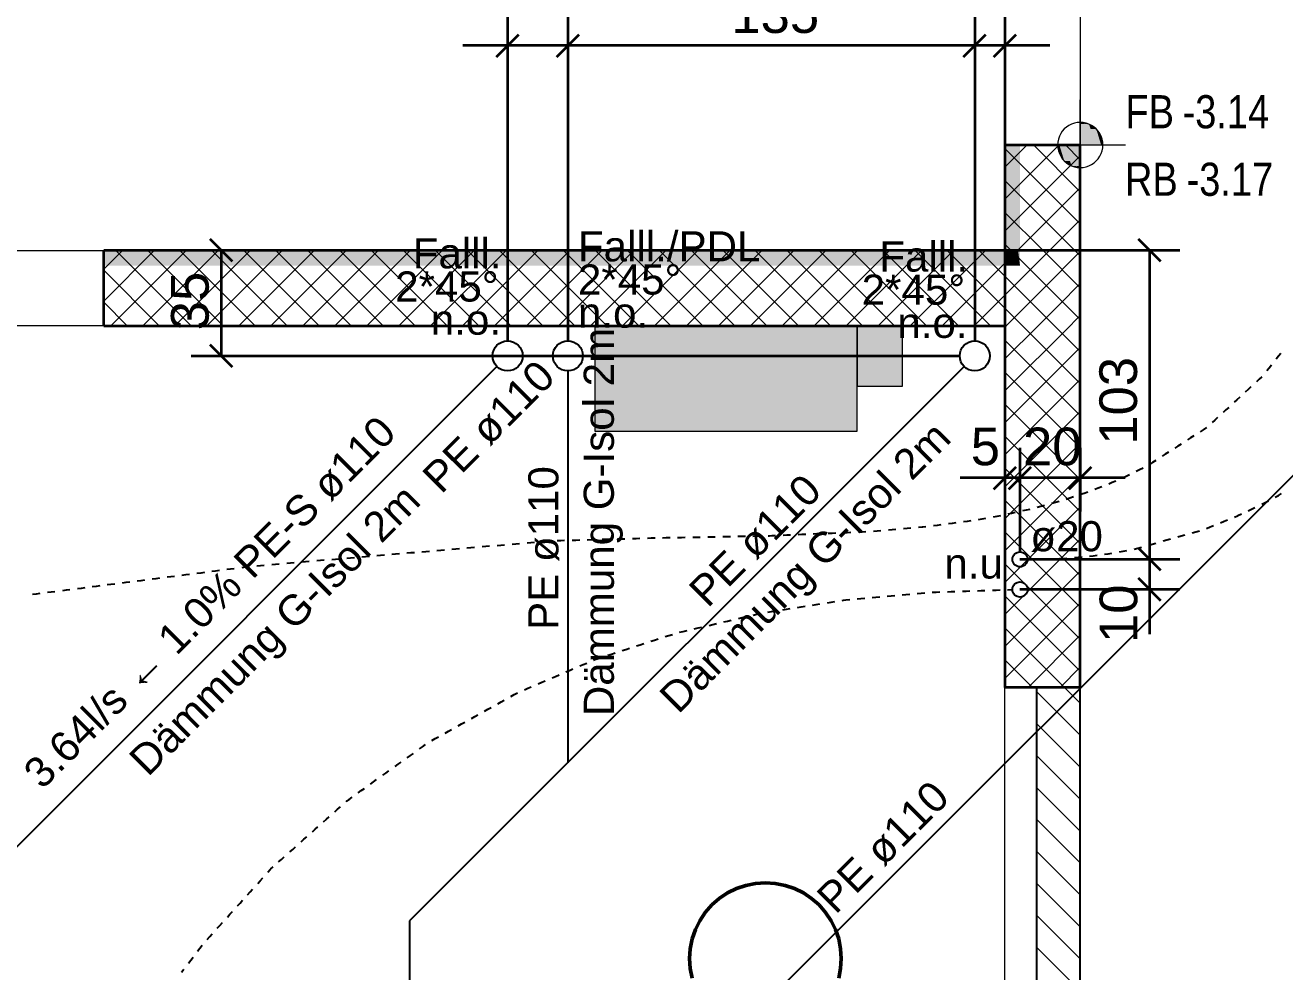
# Model space of a CAD drawing. Extents: x 885 to 2021, y 330 to 1122.
# Drawn here: x 1317.4 to 1401, y 585.7 to 648.6 of the extents above; entities that cross this region are included whole.
import ezdxf
from ezdxf.lldxf.tags import DXFTag

# ---------------------------------------------------------------- set-up
doc = ezdxf.new("R2010")
doc.units = 0
doc.layers.get('0').update_dxf_attribs({"lineweight": 25})
for name, color, linetype, lineweight in [('- Revision Neu', 7, 'Continuous', 25), ('015 Innenwände Bauteilschraffuren Neu', 7, 'Continuous', 25), ('015 Innenwände Neu', 7, 'Continuous', 25), ('080 Raum Innen Kontur Neu', 7, 'Continuous', 25), ('111 Bemassung Ausführung Koten Neu', 7, 'Continuous', 25), ('260 Kennzeichnung Sichtbeton Neu', 7, 'Continuous', 25)]:
    doc.layers.add(name, color=color, linetype=linetype, lineweight=lineweight)
for name, color, linetype, lineweight, true_color in [('A_Deckendurchbruch', 1, 'Continuous', 18, 0xff0000), ('S_Kaltwasser_Einlage', 3, 'fein_strichliert', 25, 0x00ff00), ('S_Regenwasser_Einlage', 7, 'fein_strichliert', 25, 0x0066cc), ('S_Schmutzwasser_Einlage', 7, 'fein_strichliert', 25, 0xcc6600), ('S_T_Mass_Einlage', 7, 'Continuous', 35, 0x0080ff), ('S_Text_Einlage', 7, 'Continuous', 25, 0x99ff99)]:
    doc.layers.add(name, color=color, linetype=linetype, lineweight=lineweight, true_color=true_color)
doc.styles.get("Standard").update_dxf_attribs({"font": 'arial.ttf'})
tags = doc.linetypes.add('Blase - eng', pattern='A,0,[2,5773_032 -1.UG1.shx,S=0.003987,R=0,X=-6.43284e-05,Y=0.012246],-0.5,0', length=0.5).pattern_tags.tags
tags[14:15] = [DXFTag(74, 4), DXFTag(75, 0), DXFTag(340, '0'), DXFTag(46, 1.0), DXFTag(50, 0.0), DXFTag(44, 0.0), DXFTag(45, 0.0)]
tags[12:13] = [DXFTag(74, 4), DXFTag(75, 0), DXFTag(340, '0'), DXFTag(46, 1.0), DXFTag(50, 0.0), DXFTag(44, 0.0), DXFTag(45, 0.0)]
tags = doc.linetypes.add('fein_strichliert', pattern=[4, 1, -2, 1]).pattern_tags.tags
tags[8:9] = [DXFTag(74, 4), DXFTag(75, 0), DXFTag(340, '0'), DXFTag(46, 0.0), DXFTag(50, 0.0), DXFTag(44, 0.0), DXFTag(45, 0.0)]
tags[6:7] = [DXFTag(74, 4), DXFTag(75, 0), DXFTag(340, '0'), DXFTag(46, 0.0), DXFTag(50, 0.0), DXFTag(44, 0.0), DXFTag(45, 0.0)]
tags[4:5] = [DXFTag(74, 4), DXFTag(75, 0), DXFTag(340, '0'), DXFTag(46, 0.0), DXFTag(50, 0.0), DXFTag(44, 0.0), DXFTag(45, 0.0)]

# ---------------------------------------------------------------- blocks, each defined once
blk = doc.blocks.new('Referenz-A0T8DINCAL', base_point=(959.018, 414.916))
at = {"layer": 'A_Deckendurchbruch', "color": 0, "linetype": 'Continuous', "ltscale": 0.18}
for p, q in [((1372.578, 628.603), (1355.178, 628.603)), ((1355.178, 628.603), (1355.178, 621.603)), ((1372.578, 621.603), (1372.578, 628.603)), ((1375.578, 628.603), (1372.578, 628.603)), ((1372.578, 628.603), (1372.578, 624.603)), ((1375.578, 624.603), (1375.578, 628.603)), ((1372.578, 624.603), (1375.578, 624.603)), ((1355.178, 621.603), (1372.578, 621.603))]:
    blk.add_line(p, q, dxfattribs=at)
for points in [[(1372.578, 621.603), (1372.578, 628.603), (1355.178, 621.603), (1355.178, 628.603)], [(1375.578, 624.603), (1375.578, 628.603), (1372.578, 624.603), (1372.578, 628.603)]]:
    blk.add_solid(points, dxfattribs=at)
blk = doc.blocks.new('Referenz-A0T8DINEAL', base_point=(896.585, 372.187))
at = {"layer": '- Revision Neu', "color": 0, "linetype": 'Blase - eng', "lineweight": 50, "ltscale": 0.125}
for p, q in [((1363.971, 590.961), (1363.424, 590.595)), ((1364.561, 591.252), (1363.971, 590.961)), ((1365.185, 591.463), (1364.561, 591.252)), ((1365.83, 591.592), (1365.185, 591.463)), ((1366.487, 591.635), (1365.83, 591.592)), ((1367.144, 591.592), (1366.487, 591.635)), ((1367.789, 591.463), (1367.144, 591.592)), ((1368.413, 591.252), (1367.789, 591.463)), ((1369.003, 590.961), (1368.413, 591.252)), ((1369.55, 590.595), (1369.003, 590.961)), ((1362.929, 590.161), (1362.495, 589.666)), ((1363.424, 590.595), (1362.929, 590.161)), ((1370.045, 590.161), (1369.55, 590.595)), ((1370.479, 589.666), (1370.045, 590.161)), ((1362.495, 589.666), (1362.129, 589.119)), ((1370.845, 589.119), (1370.479, 589.666)), ((1361.838, 588.528), (1361.626, 587.905)), ((1362.129, 589.119), (1361.838, 588.528)), ((1371.136, 588.528), (1370.845, 589.119)), ((1371.348, 587.905), (1371.136, 588.528)), ((1361.626, 587.905), (1361.498, 587.26)), ((1371.476, 587.26), (1371.348, 587.905)), ((1361.498, 587.26), (1361.455, 586.603)), ((1371.519, 586.603), (1371.476, 587.26)), ((1361.455, 586.603), (1361.498, 585.946)), ((1361.498, 585.946), (1361.626, 585.3)), ((1371.348, 585.3), (1371.476, 585.946)), ((1371.476, 585.946), (1371.519, 586.603))]:
    blk.add_line(p, q, dxfattribs=at)
at = {"layer": '015 Innenwände Bauteilschraffuren Neu', "color": 0, "linetype": 'Continuous', "lineweight": 0, "ltscale": 0.0169}
for p, q in [((1382.378, 639.13), (1383.851, 640.603)), ((1382.378, 637.009), (1385.972, 640.603)), ((1387.378, 635.373), (1382.378, 640.373)), ((1387.378, 637.495), (1384.27, 640.603)), ((1387.378, 639.616), (1386.392, 640.603)), ((1382.378, 634.888), (1387.378, 639.888)), ((1387.028, 633.603), (1382.378, 638.252)), ((1383.215, 633.603), (1387.378, 637.766)), ((1384.906, 633.603), (1382.378, 636.131)), ((1385.336, 633.603), (1387.378, 635.645)), ((1322.578, 632.363), (1323.818, 633.603)), ((1322.578, 630.242), (1325.939, 633.603)), ((1323.061, 628.603), (1328.061, 633.603)), ((1328.388, 628.603), (1323.388, 633.603)), ((1325.182, 628.603), (1330.182, 633.603)), ((1330.509, 628.603), (1325.509, 633.603)), ((1327.303, 628.603), (1332.303, 633.603)), ((1332.631, 628.603), (1327.631, 633.603)), ((1329.425, 628.603), (1334.425, 633.603)), ((1334.752, 628.603), (1329.752, 633.603)), ((1331.546, 628.603), (1336.546, 633.603)), ((1336.873, 628.603), (1331.873, 633.603)), ((1333.667, 628.603), (1338.667, 633.603)), ((1338.995, 628.603), (1333.995, 633.603)), ((1335.789, 628.603), (1340.789, 633.603)), ((1341.116, 628.603), (1336.116, 633.603)), ((1337.91, 628.603), (1342.91, 633.603)), ((1343.237, 628.603), (1338.237, 633.603)), ((1340.031, 628.603), (1345.031, 633.603)), ((1345.359, 628.603), (1340.359, 633.603)), ((1342.153, 628.603), (1347.153, 633.603)), ((1347.48, 628.603), (1342.48, 633.603)), ((1344.274, 628.603), (1349.274, 633.603)), ((1349.601, 628.603), (1344.601, 633.603)), ((1346.395, 628.603), (1351.395, 633.603)), ((1351.723, 628.603), (1346.723, 633.603)), ((1348.516, 628.603), (1353.516, 633.603)), ((1353.844, 628.603), (1348.844, 633.603)), ((1350.638, 628.603), (1355.638, 633.603)), ((1355.965, 628.603), (1350.965, 633.603)), ((1352.759, 628.603), (1357.759, 633.603)), ((1358.087, 628.603), (1353.087, 633.603)), ((1354.88, 628.603), (1359.88, 633.603)), ((1360.208, 628.603), (1355.208, 633.603)), ((1357.002, 628.603), (1362.002, 633.603)), ((1362.329, 628.603), (1357.329, 633.603)), ((1359.123, 628.603), (1364.123, 633.603)), ((1364.45, 628.603), (1359.45, 633.603)), ((1361.244, 628.603), (1366.244, 633.603)), ((1366.572, 628.603), (1361.572, 633.603)), ((1363.366, 628.603), (1368.366, 633.603)), ((1368.693, 628.603), (1363.693, 633.603)), ((1365.487, 628.603), (1370.487, 633.603)), ((1370.814, 628.603), (1365.814, 633.603)), ((1367.608, 628.603), (1372.608, 633.603)), ((1372.936, 628.603), (1367.936, 633.603)), ((1369.73, 628.603), (1374.73, 633.603)), ((1375.057, 628.603), (1370.057, 633.603)), ((1371.851, 628.603), (1376.851, 633.603)), ((1377.178, 628.603), (1372.178, 633.603)), ((1373.972, 628.603), (1378.972, 633.603)), ((1379.3, 628.603), (1374.3, 633.603)), ((1376.094, 628.603), (1381.094, 633.603)), ((1381.421, 628.603), (1376.421, 633.603)), ((1382.378, 629.767), (1378.542, 633.603)), ((1382.378, 631.888), (1380.664, 633.603)), ((1382.785, 633.603), (1382.378, 634.009)), ((1387.378, 629.009), (1382.785, 633.603)), ((1382.797, 633.184), (1383.215, 633.603)), ((1383.857, 632.124), (1385.336, 633.603)), ((1387.378, 631.131), (1384.906, 633.603)), ((1387.378, 633.252), (1387.028, 633.603)), ((1378.215, 628.603), (1382.378, 632.766)), ((1382.378, 632.766), (1382.797, 633.184)), ((1384.918, 631.063), (1387.378, 633.524)), ((1326.267, 628.603), (1322.578, 632.291)), ((1382.378, 630.645), (1383.857, 632.124)), ((1385.664, 628.603), (1382.378, 631.888)), ((1382.458, 628.603), (1384.918, 631.063)), ((1385.979, 630.003), (1387.378, 631.402)), ((1380.336, 628.603), (1382.378, 630.645)), ((1324.145, 628.603), (1322.578, 630.17)), ((1383.542, 628.603), (1382.378, 629.767)), ((1384.579, 628.603), (1385.979, 630.003)), ((1382.378, 628.524), (1382.458, 628.603)), ((1382.378, 626.402), (1384.579, 628.603)), ((1382.378, 624.281), (1386.7, 628.603)), ((1387.378, 624.767), (1383.542, 628.603)), ((1387.378, 626.888), (1385.664, 628.603)), ((1386.7, 628.603), (1387.039, 628.942)), ((1387.039, 628.942), (1387.378, 629.281)), ((1387.378, 622.645), (1382.378, 627.645)), ((1382.378, 622.16), (1387.378, 627.16)), ((1387.378, 620.524), (1382.378, 625.524)), ((1382.378, 620.038), (1387.378, 625.038)), ((1387.378, 618.403), (1382.378, 623.403)), ((1382.378, 617.917), (1387.378, 622.917)), ((1387.378, 616.281), (1382.378, 621.281)), ((1382.378, 615.796), (1387.378, 620.796)), ((1387.378, 614.16), (1382.378, 619.16)), ((1382.378, 613.674), (1387.378, 618.674)), ((1387.378, 612.039), (1382.378, 617.039)), ((1382.378, 611.553), (1387.378, 616.553)), ((1387.378, 609.917), (1382.378, 614.917)), ((1382.378, 609.432), (1387.378, 614.432)), ((1387.378, 607.796), (1382.378, 612.796)), ((1382.378, 607.31), (1387.378, 612.31)), ((1387.378, 605.675), (1382.378, 610.675)), ((1382.378, 605.189), (1387.378, 610.189)), ((1386.329, 604.603), (1382.378, 608.554)), ((1383.913, 604.603), (1387.378, 608.068)), ((1384.208, 604.603), (1382.378, 606.432)), ((1386.035, 604.603), (1387.378, 605.946)), ((1384.478, 604.332), (1387.378, 601.432)), ((1386.329, 604.603), (1387.378, 603.554)), ((1384.478, 602.211), (1387.378, 599.311)), ((1384.478, 600.09), (1387.378, 597.19)), ((1384.478, 597.968), (1387.378, 595.068)), ((1384.478, 595.847), (1387.378, 592.947)), ((1384.478, 593.726), (1387.378, 590.826)), ((1384.478, 591.604), (1387.378, 588.704)), ((1384.478, 589.483), (1387.378, 586.583)), ((1384.478, 587.362), (1387.378, 584.462))]:
    blk.add_line(p, q, dxfattribs=at)
at = {"layer": '015 Innenwände Neu', "color": 0, "lineweight": 35}
for p, q in [((1382.378, 640.603), (1383.578, 640.603)), ((1382.378, 640.603), (1382.378, 633.603)), ((1383.578, 640.603), (1387.378, 640.603)), ((1387.378, 628.603), (1387.378, 640.603)), ((1322.578, 628.603), (1322.578, 633.603)), ((1382.378, 633.603), (1322.578, 633.603)), ((1322.578, 628.603), (1382.378, 628.603)), ((1382.378, 628.603), (1382.378, 604.603)), ((1387.378, 604.603), (1387.378, 628.603)), ((1387.378, 604.603), (1382.378, 604.603))]:
    blk.add_line(p, q, dxfattribs=at)
at = {"layer": '015 Innenwände Neu', "color": 0, "lineweight": -2}
for p, q in [((1384.478, 604.603), (1384.478, 574.603)), ((1387.378, 604.603), (1384.478, 604.603)), ((1387.378, 574.603), (1387.378, 604.603))]:
    blk.add_line(p, q, dxfattribs=at)
at = {"layer": '080 Raum Innen Kontur Neu', "color": 0, "linetype": 'Continuous', "lineweight": 13, "ltscale": 0.0169}
for p, q in [((1387.378, 758.223), (1387.378, 628.603)), ((1382.378, 633.603), (1382.378, 749.603)), ((1249.178, 633.603), (1382.378, 633.603)), ((1382.378, 628.603), (1284.178, 628.603)), ((1382.378, 481.603), (1382.378, 628.603)), ((1387.378, 628.603), (1387.378, 481.603))]:
    blk.add_line(p, q, dxfattribs=at)
at = {"layer": '111 Bemassung Ausführung Koten Neu', "color": 0, "lineweight": 13}
for p, q in [((1387.378, 637.603), (1387.378, 643.603)), ((1387.378, 637.603), (1387.378, 643.603)), ((1384.378, 640.603), (1390.378, 640.603)), ((1384.378, 640.603), (1390.378, 640.603))]:
    blk.add_line(p, q, dxfattribs=at)
at = {"layer": '111 Bemassung Ausführung Koten Neu', "color": 0, "linetype": 'Continuous', "lineweight": 13, "ltscale": 0.0169}
for p, q in [((1386.628, 641.902), (1386.465, 641.793)), ((1386.628, 641.902), (1386.465, 641.793)), ((1386.804, 641.989), (1386.628, 641.902)), ((1386.804, 641.989), (1386.628, 641.902)), ((1386.99, 642.052), (1386.804, 641.989)), ((1386.99, 642.052), (1386.804, 641.989)), ((1387.183, 642.09), (1386.99, 642.052)), ((1387.183, 642.09), (1386.99, 642.052)), ((1387.378, 642.103), (1387.183, 642.09)), ((1387.378, 642.103), (1387.183, 642.09)), ((1387.574, 642.09), (1387.378, 642.103)), ((1387.574, 642.09), (1387.378, 642.103)), ((1387.767, 642.052), (1387.574, 642.09)), ((1387.767, 642.052), (1387.574, 642.09)), ((1387.952, 641.989), (1387.767, 642.052)), ((1387.952, 641.989), (1387.767, 642.052)), ((1388.128, 641.902), (1387.952, 641.989)), ((1388.128, 641.902), (1387.952, 641.989)), ((1388.292, 641.793), (1388.128, 641.902)), ((1388.292, 641.793), (1388.128, 641.902)), ((1385.993, 641.177), (1385.929, 640.991)), ((1385.993, 641.177), (1385.929, 640.991)), ((1386.079, 641.353), (1385.993, 641.177)), ((1386.079, 641.353), (1385.993, 641.177)), ((1386.188, 641.516), (1386.079, 641.353)), ((1386.188, 641.516), (1386.079, 641.353)), ((1386.318, 641.663), (1386.188, 641.516)), ((1386.318, 641.663), (1386.188, 641.516)), ((1386.465, 641.793), (1386.318, 641.663)), ((1386.465, 641.793), (1386.318, 641.663)), ((1388.439, 641.663), (1388.292, 641.793)), ((1388.439, 641.663), (1388.292, 641.793)), ((1388.568, 641.516), (1388.439, 641.663)), ((1388.568, 641.516), (1388.439, 641.663)), ((1388.677, 641.353), (1388.568, 641.516)), ((1388.677, 641.353), (1388.568, 641.516)), ((1388.764, 641.177), (1388.677, 641.353)), ((1388.764, 641.177), (1388.677, 641.353)), ((1388.827, 640.991), (1388.764, 641.177)), ((1388.827, 640.991), (1388.764, 641.177)), ((1385.891, 640.799), (1385.878, 640.603)), ((1385.891, 640.799), (1385.878, 640.603)), ((1385.878, 640.603), (1385.891, 640.407)), ((1385.878, 640.603), (1385.891, 640.407)), ((1385.929, 640.991), (1385.891, 640.799)), ((1385.929, 640.991), (1385.891, 640.799)), ((1385.891, 640.407), (1385.929, 640.215)), ((1385.891, 640.407), (1385.929, 640.215)), ((1388.866, 640.799), (1388.827, 640.991)), ((1388.866, 640.799), (1388.827, 640.991)), ((1388.827, 640.215), (1388.866, 640.407)), ((1388.827, 640.215), (1388.866, 640.407)), ((1388.878, 640.603), (1388.866, 640.799)), ((1388.878, 640.603), (1388.866, 640.799)), ((1388.866, 640.407), (1388.878, 640.603)), ((1388.866, 640.407), (1388.878, 640.603)), ((1385.929, 640.215), (1385.993, 640.029)), ((1385.929, 640.215), (1385.993, 640.029)), ((1385.993, 640.029), (1386.079, 639.853)), ((1385.993, 640.029), (1386.079, 639.853)), ((1386.079, 639.853), (1386.188, 639.69)), ((1386.079, 639.853), (1386.188, 639.69)), ((1386.188, 639.69), (1386.318, 639.542)), ((1386.188, 639.69), (1386.318, 639.542)), ((1386.318, 639.542), (1386.465, 639.413)), ((1386.318, 639.542), (1386.465, 639.413)), ((1386.465, 639.413), (1386.628, 639.304)), ((1386.465, 639.413), (1386.628, 639.304)), ((1388.128, 639.304), (1388.292, 639.413)), ((1388.128, 639.304), (1388.292, 639.413)), ((1388.292, 639.413), (1388.439, 639.542)), ((1388.292, 639.413), (1388.439, 639.542)), ((1388.439, 639.542), (1388.568, 639.69)), ((1388.439, 639.542), (1388.568, 639.69)), ((1388.568, 639.69), (1388.677, 639.853)), ((1388.568, 639.69), (1388.677, 639.853)), ((1388.677, 639.853), (1388.764, 640.029)), ((1388.677, 639.853), (1388.764, 640.029)), ((1388.764, 640.029), (1388.827, 640.215)), ((1388.764, 640.029), (1388.827, 640.215)), ((1386.628, 639.304), (1386.804, 639.217)), ((1386.628, 639.304), (1386.804, 639.217)), ((1386.804, 639.217), (1386.99, 639.154)), ((1386.804, 639.217), (1386.99, 639.154)), ((1386.99, 639.154), (1387.183, 639.116)), ((1386.99, 639.154), (1387.183, 639.116)), ((1387.183, 639.116), (1387.378, 639.103)), ((1387.183, 639.116), (1387.378, 639.103)), ((1387.378, 639.103), (1387.574, 639.116)), ((1387.378, 639.103), (1387.574, 639.116)), ((1387.574, 639.116), (1387.767, 639.154)), ((1387.574, 639.116), (1387.767, 639.154)), ((1387.767, 639.154), (1387.952, 639.217)), ((1387.767, 639.154), (1387.952, 639.217)), ((1387.952, 639.217), (1388.128, 639.304)), ((1387.952, 639.217), (1388.128, 639.304))]:
    blk.add_line(p, q, dxfattribs=at)
at = {"layer": '111 Bemassung Ausführung Koten Neu', "color": 0, "linetype": 'Continuous', "lineweight": 0, "ltscale": 0.0169}
for points in [[(1387.378, 640.603), (1387.952, 640.603), (1387.378, 642.103)], [(1387.952, 641.989), (1387.422, 641.989), (1387.378, 642.103)], [(1387.952, 640.603), (1387.952, 641.989), (1387.422, 641.989)], [(1387.952, 640.603), (1388.439, 640.603), (1387.952, 641.989)], [(1388.439, 641.663), (1388.067, 641.663), (1387.952, 641.989)], [(1388.439, 640.603), (1388.439, 641.663), (1388.067, 641.663)], [(1388.439, 640.603), (1388.764, 640.603), (1388.439, 641.663)], [(1388.764, 641.177), (1388.588, 641.177), (1388.439, 641.663)], [(1388.764, 640.603), (1388.764, 641.177), (1388.588, 641.177)], [(1388.764, 640.603), (1388.878, 640.603), (1388.764, 641.177)], [(1385.993, 640.029), (1385.993, 640.603), (1385.878, 640.603)], [(1386.169, 640.029), (1385.993, 640.029), (1385.993, 640.603)], [(1386.318, 639.542), (1386.318, 640.603), (1385.993, 640.603)], [(1386.69, 639.542), (1386.318, 639.542), (1386.318, 640.603)], [(1386.804, 639.217), (1386.804, 640.603), (1386.318, 640.603)], [(1387.335, 639.217), (1386.804, 639.217), (1386.804, 640.603)], [(1387.378, 639.103), (1387.378, 640.603), (1386.804, 640.603)], [(1386.318, 639.542), (1386.169, 640.029), (1385.993, 640.029)], [(1386.804, 639.217), (1386.69, 639.542), (1386.318, 639.542)], [(1387.378, 639.103), (1387.335, 639.217), (1386.804, 639.217)]]:
    blk.add_solid(points, dxfattribs=at)
at = {"layer": '260 Kennzeichnung Sichtbeton Neu', "color": 0, "linetype": 'Continuous', "lineweight": 0, "ltscale": 0.0169}
for points in [[(1383.253, 633.603), (1382.378, 633.603), (1382.378, 640.603)], [(1383.378, 632.603), (1383.378, 640.603), (1382.378, 640.603)], [(1322.578, 632.603), (1382.378, 632.603), (1322.578, 633.603)], [(1382.378, 632.603), (1382.378, 633.603), (1322.578, 633.603)], [(1383.378, 632.603), (1383.253, 633.603), (1382.378, 633.603)], [(1382.378, 632.603), (1383.378, 632.603), (1382.378, 633.603)]]:
    blk.add_solid(points, dxfattribs=at)
at = {"layer": '111 Bemassung Ausführung Koten Neu', "color": 0, "linetype": 'Continuous', "lineweight": 13, "ltscale": 0.002197, "char_height": 2.2, "attachment_point": 1}
for s, insert in [('{\\fArial Narrow;FB}', (1390.378, 643.909)), ('{\\fArial Narrow;-3.14}', (1394.166, 643.909)), ('{\\fArial Narrow;RB}', (1390.348, 639.427)), ('{\\fArial Narrow;-3.17}', (1394.433, 639.427))]:
    blk.add_mtext(s, dxfattribs=dict(at, insert=insert))
blk = doc.blocks.new('Netzendpunkt Sanitär-A0T8DINGAL', base_point=(1382.878, 610.598))
at = {"color": 0, "linetype": 'ByBlock', "lineweight": -2, "ltscale": 0.25}
blk.add_circle((1383.378, 611.098), 0.5, dxfattribs=at)
blk = doc.blocks.new('Netzendpunkt Sanitär-A0T8DINUAL', base_point=(1382.878, 612.598))
at = {"color": 0, "linetype": 'ByBlock', "lineweight": -2, "ltscale": 0.25}
blk.add_circle((1383.378, 613.098), 0.5, dxfattribs=at)
blk = doc.blocks.new('Teilstrecke-A0T8DIOCAL', base_point=(1315.382, 487.227))
at = {"color": 0, "linetype": 'Continuous', "lineweight": -2}
for p, q in [((1379.558, 610.984), (1379.808, 610.993)), ((1379.808, 610.993), (1380.058, 611.001)), ((1380.557, 611.018), (1380.807, 611.026)), ((1380.807, 611.026), (1381.057, 611.034)), ((1381.557, 611.051), (1381.807, 611.059)), ((1381.807, 611.059), (1382.057, 611.068)), ((1382.556, 611.084), (1382.806, 611.093)), ((1382.806, 611.093), (1382.878, 611.095)), ((1369.856, 610.105), (1370.102, 610.144)), ((1370.596, 610.222), (1370.843, 610.261)), ((1370.843, 610.261), (1371.09, 610.3)), ((1371.584, 610.379), (1371.675, 610.393)), ((1371.675, 610.393), (1371.832, 610.408)), ((1371.832, 610.408), (1372.081, 610.43)), ((1372.579, 610.476), (1372.828, 610.499)), ((1372.828, 610.499), (1373.077, 610.522)), ((1373.575, 610.568), (1373.824, 610.591)), ((1373.824, 610.591), (1374.073, 610.614)), ((1374.571, 610.659), (1374.82, 610.682)), ((1374.82, 610.682), (1375.068, 610.705)), ((1375.566, 610.751), (1375.815, 610.774)), ((1375.815, 610.774), (1376.064, 610.797)), ((1376.562, 610.843), (1376.811, 610.865)), ((1376.811, 610.865), (1377.06, 610.888)), ((1377.559, 610.918), (1377.809, 610.926)), ((1377.809, 610.926), (1378.059, 610.934)), ((1378.558, 610.951), (1378.808, 610.959)), ((1378.808, 610.959), (1379.058, 610.968)), ((1365.664, 609.406), (1365.908, 609.463)), ((1365.908, 609.463), (1366.11, 609.511)), ((1366.11, 609.511), (1366.152, 609.517)), ((1366.646, 609.596), (1366.893, 609.635)), ((1366.893, 609.635), (1367.139, 609.674)), ((1367.633, 609.752), (1367.88, 609.791)), ((1367.88, 609.791), (1368.127, 609.83)), ((1368.621, 609.909), (1368.868, 609.948)), ((1368.868, 609.948), (1369.115, 609.987)), ((1369.609, 610.065), (1369.856, 610.105)), ((1361.77, 608.491), (1362.014, 608.548)), ((1362.014, 608.548), (1362.257, 608.606)), ((1362.744, 608.72), (1362.987, 608.777)), ((1362.987, 608.777), (1363.231, 608.834)), ((1363.717, 608.949), (1363.961, 609.006)), ((1363.961, 609.006), (1364.204, 609.063)), ((1364.691, 609.177), (1364.934, 609.234)), ((1364.934, 609.234), (1365.178, 609.292)), ((1358.89, 607.661), (1359.128, 607.738)), ((1359.128, 607.738), (1359.366, 607.815)), ((1359.842, 607.969), (1360.08, 608.046)), ((1360.08, 608.046), (1360.317, 608.122)), ((1360.797, 608.262), (1361.04, 608.32)), ((1361.04, 608.32), (1361.284, 608.377)), ((1356.036, 606.738), (1356.273, 606.815)), ((1356.273, 606.815), (1356.511, 606.892)), ((1356.987, 607.046), (1357.225, 607.123)), ((1357.225, 607.123), (1357.463, 607.2)), ((1357.939, 607.353), (1358.176, 607.43)), ((1358.176, 607.43), (1358.414, 607.507)), ((1354.171, 606.022), (1354.4, 606.12)), ((1354.4, 606.12), (1354.63, 606.218)), ((1355.09, 606.414), (1355.269, 606.49)), ((1355.269, 606.49), (1355.322, 606.507)), ((1355.322, 606.507), (1355.56, 606.584)), ((1352.331, 605.237), (1352.561, 605.335)), ((1352.561, 605.335), (1352.791, 605.433)), ((1353.251, 605.629), (1353.481, 605.727)), ((1353.481, 605.727), (1353.711, 605.825)), ((1350.492, 604.451), (1350.721, 604.55)), ((1350.721, 604.55), (1350.951, 604.648)), ((1351.411, 604.844), (1351.641, 604.942)), ((1351.641, 604.942), (1351.871, 605.04)), ((1348.724, 603.519), (1348.943, 603.641)), ((1348.943, 603.641), (1349.161, 603.763)), ((1349.598, 604.007), (1349.816, 604.128)), ((1349.816, 604.128), (1350.034, 604.25)), ((1346.978, 602.544), (1347.196, 602.666)), ((1347.196, 602.666), (1347.415, 602.788)), ((1347.851, 603.032), (1348.07, 603.153)), ((1348.07, 603.153), (1348.288, 603.275)), ((1345.45, 601.691), (1345.668, 601.813)), ((1346.105, 602.057), (1346.323, 602.178)), ((1346.323, 602.178), (1346.542, 602.3)), ((1344.359, 601.082), (1344.577, 601.203)), ((1344.577, 601.203), (1344.795, 601.325)), ((1345.232, 601.569), (1345.45, 601.691)), ((1342.926, 600.079), (1343.129, 600.225)), ((1343.535, 600.515), (1343.739, 600.661)), ((1343.739, 600.661), (1343.942, 600.806)), ((1341.909, 599.352), (1342.112, 599.497)), ((1342.112, 599.497), (1342.316, 599.643)), ((1342.722, 599.934), (1342.926, 600.079)), ((1340.486, 598.334), (1340.689, 598.479)), ((1341.096, 598.77), (1341.299, 598.915)), ((1341.299, 598.915), (1341.502, 599.061)), ((1339.469, 597.606), (1339.672, 597.752)), ((1339.672, 597.752), (1339.876, 597.897)), ((1340.282, 598.188), (1340.486, 598.334)), ((1338.661, 597.018), (1338.72, 597.07)), ((1338.72, 597.07), (1338.859, 597.17)), ((1338.859, 597.17), (1339.062, 597.315)), ((1337.356, 595.852), (1337.543, 596.018)), ((1337.915, 596.351), (1338.102, 596.518)), ((1338.102, 596.518), (1338.288, 596.685)), ((1336.424, 595.019), (1336.611, 595.185)), ((1336.611, 595.185), (1336.797, 595.352)), ((1337.17, 595.685), (1337.356, 595.852)), ((1335.679, 594.352), (1335.865, 594.519)), ((1335.865, 594.519), (1336.051, 594.685)), ((1334.933, 593.686), (1335.119, 593.852)), ((1335.119, 593.852), (1335.306, 594.019)), ((1333.673, 592.56), (1333.815, 592.686)), ((1334.187, 593.019), (1334.374, 593.186)), ((1334.374, 593.186), (1334.56, 593.353)), ((1332.796, 591.587), (1332.963, 591.772)), ((1332.963, 591.772), (1333.13, 591.958)), ((1333.465, 592.329), (1333.633, 592.515)), ((1333.633, 592.515), (1333.673, 592.56)), ((1332.126, 590.844), (1332.293, 591.03)), ((1332.293, 591.03), (1332.461, 591.215)), ((1331.456, 590.102), (1331.624, 590.287)), ((1331.624, 590.287), (1331.791, 590.473)), ((1330.786, 589.359), (1330.954, 589.545)), ((1330.954, 589.545), (1331.121, 589.73)), ((1330.117, 588.616), (1330.284, 588.802)), ((1330.284, 588.802), (1330.452, 588.988)), ((1329.447, 587.874), (1329.614, 588.059)), ((1329.614, 588.059), (1329.782, 588.245)), ((1328.812, 587.102), (1328.964, 587.301)), ((1328.964, 587.301), (1329.116, 587.499)), ((1327.75, 585.711), (1327.902, 585.91)), ((1328.205, 586.307), (1328.357, 586.506)), ((1328.357, 586.506), (1328.509, 586.705))]:
    blk.add_line(p, q, dxfattribs=at)
blk = doc.blocks.new('Polylinie-A0T8DIOKAL', base_point=(1390.085, 631.938))
at = {"color": 0, "lineweight": -2}
for p, q in [((1390.085, 679.796), (1414.758, 655.124)), ((1414.758, 655.124), (1414.758, 631.938))]:
    blk.add_line(p, q, dxfattribs=at)
blk = doc.blocks.new('Polylinie-A0T8DIPGAL', base_point=(1310.983, 489.06))
at = {"color": 0, "lineweight": -2}
blk.add_line((1348.671, 625.896), (1310.983, 588.208), dxfattribs=at)
blk = doc.blocks.new('Polylinie-A0T8DIPIAL', base_point=(1390.085, 627.045))
at = {"color": 0, "lineweight": -2}
for p, q in [((1390.085, 674.296), (1409.865, 654.516)), ((1409.865, 654.516), (1409.865, 627.045))]:
    blk.add_line(p, q, dxfattribs=at)
blk = doc.blocks.new('Abwassersammelpunkt (Zentrale)-A0T8DIPKAL', base_point=(1348.378, 625.603))
at = {"color": 0, "linetype": 'ByBlock', "lineweight": -2, "ltscale": 0.25}
blk.add_circle((1349.378, 626.603), 1, dxfattribs=at)
blk = doc.blocks.new('Teilstrecke-A0T8DIPYAL', base_point=(1383.878, 613.099))
at = {"color": 0, "linetype": 'Continuous', "lineweight": -2}
for p, q in [((1399.417, 616.768), (1399.642, 616.877)), ((1399.642, 616.877), (1399.867, 616.987)), ((1400.307, 617.223), (1400.524, 617.347)), ((1400.524, 617.347), (1400.741, 617.471)), ((1397.613, 615.907), (1397.819, 615.99)), ((1397.819, 615.99), (1397.844, 616.002)), ((1397.844, 616.002), (1398.069, 616.111)), ((1398.518, 616.33), (1398.743, 616.44)), ((1398.743, 616.44), (1398.968, 616.549)), ((1395.759, 615.157), (1395.99, 615.251)), ((1395.99, 615.251), (1396.222, 615.345)), ((1396.686, 615.532), (1396.918, 615.626)), ((1396.918, 615.626), (1397.149, 615.719)), ((1392.879, 614.32), (1393.12, 614.387)), ((1393.12, 614.387), (1393.361, 614.455)), ((1393.842, 614.591), (1394.083, 614.658)), ((1394.083, 614.658), (1394.323, 614.726)), ((1394.805, 614.861), (1395.045, 614.929)), ((1395.045, 614.929), (1395.286, 614.997)), ((1389.232, 613.473), (1389.479, 613.509)), ((1389.972, 613.59), (1390.218, 613.634)), ((1390.218, 613.634), (1390.465, 613.678)), ((1390.954, 613.778), (1391.195, 613.846)), ((1391.195, 613.846), (1391.435, 613.913)), ((1391.917, 614.049), (1392.157, 614.117)), ((1392.157, 614.117), (1392.398, 614.184)), ((1383.878, 613.099), (1384.25, 613.104)), ((1384.25, 613.104), (1384.5, 613.107)), ((1385, 613.114), (1385.044, 613.114)), ((1385.044, 613.114), (1385.249, 613.123)), ((1385.249, 613.123), (1385.499, 613.134)), ((1385.999, 613.155), (1386.208, 613.164)), ((1386.208, 613.164), (1386.248, 613.167)), ((1386.248, 613.167), (1386.498, 613.185)), ((1386.996, 613.222), (1387.246, 613.24)), ((1387.246, 613.24), (1387.371, 613.25)), ((1387.371, 613.25), (1387.495, 613.263)), ((1387.992, 613.316), (1388.24, 613.343)), ((1388.24, 613.343), (1388.489, 613.369)), ((1388.984, 613.438), (1389.232, 613.473))]:
    blk.add_line(p, q, dxfattribs=at)
blk = doc.blocks.new('Teilstrecke-A0T8DIQ8AL', base_point=(1153.104, 607.702))
at = {"color": 0, "linetype": 'Continuous', "lineweight": -2}
for p, q in [((1400.536, 626.578), (1400.379, 626.383)), ((1400.692, 626.773), (1400.536, 626.578)), ((1399.434, 625.219), (1399.25, 625.05)), ((1399.91, 625.798), (1399.754, 625.603)), ((1400.066, 625.993), (1399.91, 625.798)), ((1398.514, 624.373), (1398.33, 624.203)), ((1398.698, 624.542), (1398.514, 624.373)), ((1399.25, 625.05), (1399.066, 624.88)), ((1397.778, 623.695), (1397.594, 623.526)), ((1397.962, 623.865), (1397.778, 623.695)), ((1397.042, 623.018), (1396.859, 622.849)), ((1397.226, 623.188), (1397.042, 623.018)), ((1395.748, 621.842), (1395.538, 621.707)), ((1396.307, 622.341), (1396.123, 622.172)), ((1396.491, 622.51), (1396.307, 622.341)), ((1394.698, 621.163), (1394.488, 621.027)), ((1394.908, 621.299), (1394.698, 621.163)), ((1395.538, 621.707), (1395.328, 621.571)), ((1393.229, 620.213), (1393.019, 620.077)), ((1393.859, 620.62), (1393.649, 620.484)), ((1394.069, 620.756), (1393.859, 620.62)), ((1392.18, 619.534), (1391.97, 619.398)), ((1392.389, 619.669), (1392.18, 619.534)), ((1393.019, 620.077), (1392.809, 619.941)), ((1390.414, 618.6), (1390.189, 618.492)), ((1390.64, 618.709), (1390.414, 618.6)), ((1391.315, 619.034), (1391.09, 618.926)), ((1391.541, 619.143), (1391.315, 619.034)), ((1388.573, 617.821), (1388.341, 617.728)), ((1388.805, 617.914), (1388.573, 617.821)), ((1389.501, 618.193), (1389.269, 618.1)), ((1389.733, 618.287), (1389.501, 618.193)), ((1385.73, 616.87), (1385.489, 616.804)), ((1385.971, 616.935), (1385.73, 616.87)), ((1386.686, 617.16), (1386.449, 617.082)), ((1386.924, 617.239), (1386.686, 617.16)), ((1387.636, 617.475), (1387.398, 617.397)), ((1387.873, 617.554), (1387.636, 617.475)), ((1382.085, 615.994), (1381.839, 615.95)), ((1382.818, 616.15), (1382.574, 616.096)), ((1383.063, 616.204), (1382.818, 616.15)), ((1383.795, 616.365), (1383.551, 616.312)), ((1384.039, 616.419), (1383.795, 616.365)), ((1384.765, 616.607), (1384.524, 616.542)), ((1385.006, 616.673), (1384.765, 616.607)), ((1376.145, 615.164), (1375.896, 615.142)), ((1376.892, 615.229), (1376.643, 615.207)), ((1376.93, 615.232), (1376.892, 615.229)), ((1377.14, 615.26), (1376.93, 615.232)), ((1377.884, 615.356), (1377.636, 615.324)), ((1378.132, 615.389), (1377.884, 615.356)), ((1378.876, 615.486), (1378.628, 615.453)), ((1379.124, 615.518), (1378.876, 615.486)), ((1379.867, 615.615), (1379.62, 615.583)), ((1380.115, 615.647), (1379.867, 615.615)), ((1380.854, 615.777), (1380.608, 615.733)), ((1381.1, 615.82), (1380.854, 615.777)), ((1381.839, 615.95), (1381.593, 615.907)), ((1352.915, 614.335), (1352.665, 614.328)), ((1353.165, 614.342), (1352.915, 614.335)), ((1353.914, 614.362), (1353.665, 614.355)), ((1354.164, 614.369), (1353.914, 614.362)), ((1354.914, 614.389), (1354.664, 614.382)), ((1355.164, 614.395), (1354.914, 614.389)), ((1355.914, 614.415), (1355.664, 614.409)), ((1356.164, 614.422), (1355.914, 614.415)), ((1356.913, 614.442), (1356.663, 614.435)), ((1357.163, 614.449), (1356.913, 614.442)), ((1357.913, 614.469), (1357.663, 614.462)), ((1358.163, 614.476), (1357.913, 614.469)), ((1358.913, 614.496), (1358.663, 614.489)), ((1359.163, 614.502), (1358.913, 614.496)), ((1359.912, 614.52), (1359.662, 614.515)), ((1360.162, 614.525), (1359.912, 614.52)), ((1360.912, 614.538), (1360.662, 614.534)), ((1361.162, 614.543), (1360.912, 614.538)), ((1361.912, 614.557), (1361.662, 614.552)), ((1362.162, 614.561), (1361.912, 614.557)), ((1362.912, 614.575), (1362.662, 614.57)), ((1363.162, 614.579), (1362.912, 614.575)), ((1363.912, 614.593), (1363.662, 614.589)), ((1364.162, 614.598), (1363.912, 614.593)), ((1364.912, 614.611), (1364.662, 614.607)), ((1365.162, 614.616), (1364.912, 614.611)), ((1365.911, 614.63), (1365.661, 614.625)), ((1366.161, 614.634), (1365.911, 614.63)), ((1366.763, 614.645), (1366.661, 614.643)), ((1366.911, 614.652), (1366.763, 614.645)), ((1367.161, 614.663), (1366.911, 614.652)), ((1367.91, 614.695), (1367.66, 614.684)), ((1368.16, 614.706), (1367.91, 614.695)), ((1368.909, 614.739), (1368.659, 614.728)), ((1369.159, 614.75), (1368.909, 614.739)), ((1369.908, 614.783), (1369.658, 614.772)), ((1370.158, 614.794), (1369.908, 614.783)), ((1370.907, 614.826), (1370.658, 614.815)), ((1371.157, 614.837), (1370.907, 614.826)), ((1371.906, 614.87), (1371.657, 614.859)), ((1372.156, 614.881), (1371.906, 614.87)), ((1372.905, 614.914), (1372.656, 614.903)), ((1373.155, 614.925), (1372.905, 614.914)), ((1373.904, 614.969), (1373.655, 614.948)), ((1374.153, 614.991), (1373.904, 614.969)), ((1374.9, 615.056), (1374.651, 615.034)), ((1375.149, 615.077), (1374.9, 615.056)), ((1375.896, 615.142), (1375.647, 615.121)), ((1342.949, 613.522), (1342.7, 613.501)), ((1343.198, 613.543), (1342.949, 613.522)), ((1343.945, 613.607), (1343.696, 613.585)), ((1344.194, 613.628), (1343.945, 613.607)), ((1344.942, 613.691), (1344.693, 613.67)), ((1345.191, 613.712), (1344.942, 613.691)), ((1345.938, 613.776), (1345.689, 613.755)), ((1346.187, 613.797), (1345.938, 613.776)), ((1346.935, 613.86), (1346.685, 613.839)), ((1347.184, 613.882), (1346.935, 613.86)), ((1347.931, 613.945), (1347.682, 613.924)), ((1348.18, 613.966), (1347.931, 613.945)), ((1348.927, 614.03), (1348.678, 614.008)), ((1349.176, 614.051), (1348.927, 614.03)), ((1349.924, 614.114), (1349.675, 614.093)), ((1350.173, 614.135), (1349.924, 614.114)), ((1350.92, 614.199), (1350.671, 614.178)), ((1351.169, 614.22), (1350.92, 614.199)), ((1351.917, 614.283), (1351.667, 614.262)), ((1352.166, 614.305), (1351.917, 614.283)), ((1332.985, 612.676), (1332.736, 612.655)), ((1333.234, 612.697), (1332.985, 612.676)), ((1333.981, 612.76), (1333.732, 612.739)), ((1334.23, 612.781), (1333.981, 612.76)), ((1334.978, 612.845), (1334.728, 612.824)), ((1335.227, 612.866), (1334.978, 612.845)), ((1335.974, 612.93), (1335.725, 612.908)), ((1336.223, 612.951), (1335.974, 612.93)), ((1336.97, 613.014), (1336.721, 612.993)), ((1337.219, 613.035), (1336.97, 613.014)), ((1337.967, 613.099), (1337.718, 613.078)), ((1338.216, 613.12), (1337.967, 613.099)), ((1338.963, 613.183), (1338.714, 613.162)), ((1339.212, 613.205), (1338.963, 613.183)), ((1339.96, 613.268), (1339.711, 613.247)), ((1340.209, 613.289), (1339.96, 613.268)), ((1340.956, 613.353), (1340.707, 613.331)), ((1341.205, 613.374), (1340.956, 613.353)), ((1341.952, 613.437), (1341.703, 613.416)), ((1342.202, 613.458), (1341.952, 613.437)), ((1326.039, 611.813), (1325.791, 611.781)), ((1326.287, 611.844), (1326.039, 611.813)), ((1327.031, 611.94), (1326.783, 611.908)), ((1327.279, 611.972), (1327.031, 611.94)), ((1328.022, 612.067), (1327.774, 612.035)), ((1328.27, 612.099), (1328.022, 612.067)), ((1329.014, 612.194), (1328.766, 612.163)), ((1329.262, 612.226), (1329.014, 612.194)), ((1330.006, 612.322), (1329.758, 612.29)), ((1330.254, 612.353), (1330.006, 612.322)), ((1330.998, 612.449), (1330.75, 612.417)), ((1331.246, 612.481), (1330.998, 612.449)), ((1331.99, 612.576), (1331.742, 612.544)), ((1332.238, 612.608), (1331.99, 612.576)), ((1320.087, 611.049), (1319.84, 611.017)), ((1320.335, 611.081), (1320.087, 611.049)), ((1321.079, 611.176), (1320.831, 611.144)), ((1321.327, 611.208), (1321.079, 611.176)), ((1322.071, 611.303), (1321.823, 611.272)), ((1322.319, 611.335), (1322.071, 611.303)), ((1323.063, 611.431), (1322.815, 611.399)), ((1323.311, 611.463), (1323.063, 611.431)), ((1324.055, 611.558), (1323.807, 611.526)), ((1324.303, 611.59), (1324.055, 611.558)), ((1325.047, 611.685), (1324.799, 611.653)), ((1325.295, 611.717), (1325.047, 611.685)), ((1318.104, 610.794), (1317.856, 610.763)), ((1318.352, 610.826), (1318.104, 610.794)), ((1319.096, 610.922), (1318.848, 610.89)), ((1319.344, 610.954), (1319.096, 610.922))]:
    blk.add_line(p, q, dxfattribs=at)
blk = doc.blocks.new('Polylinie-A0T8DIQMAL', base_point=(1330.67, 506.347))
at = {"color": 0, "lineweight": -2}
blk.add_line((1437.622, 654.803), (1360.071, 577.252), dxfattribs=at)
blk = doc.blocks.new('Polylinie-A0T8DIQQAL', base_point=(1327.5, 512.345))
at = {"color": 0, "lineweight": -2}
for p, q in [((1379.671, 625.896), (1342.875, 589.099)), ((1342.875, 589.099), (1342.875, 527.72))]:
    blk.add_line(p, q, dxfattribs=at)
blk = doc.blocks.new('Abwassersammelpunkt (Zentrale)-A0T8DIQWAL', base_point=(1379.378, 625.603))
at = {"color": 0, "linetype": 'ByBlock', "lineweight": -2, "ltscale": 0.25}
blk.add_circle((1380.378, 626.603), 1, dxfattribs=at)
blk = doc.blocks.new('WC mit 9_0 l Spülwassermenge-A0T8DIQYAL', base_point=(1352.378, 625.603))
at = {"color": 0, "linetype": 'ByBlock', "lineweight": -2, "ltscale": 0.25}
blk.add_circle((1353.378, 626.603), 1, dxfattribs=at)
blk = doc.blocks.new('Maß-A0T8DIRKAL', base_point=(1346.409, 627.603))
at = {"color": 0, "linetype": 'ByBlock', "lineweight": -2, "ltscale": 0.35}
for p, q in [((1349.378, 649.203), (1349.378, 627.603)), ((1353.378, 649.203), (1353.378, 627.603)), ((1380.378, 649.203), (1380.378, 627.603)), ((1382.378, 649.203), (1382.378, 628.603)), ((1348.636, 646.46), (1350.121, 647.945)), ((1352.636, 646.46), (1354.121, 647.945)), ((1379.636, 646.46), (1381.121, 647.945)), ((1381.636, 646.46), (1383.121, 647.945)), ((1385.348, 647.203), (1346.409, 647.203))]:
    blk.add_line(p, q, dxfattribs=at)
at = {"color": 0, "linetype": 'ByBlock', "lineweight": -2, "ltscale": 0.35, "char_height": 2.5, "attachment_point": 1}
for s, insert in [('{\\fArial;20}', (1349.566, 652.411)), ('{\\fArial;10}', (1379.709, 652.411)), ('{\\fArial;135}', (1364.225, 650.536))]:
    blk.add_mtext(s, dxfattribs=dict(at, insert=insert))
blk = doc.blocks.new('Maß-A0T8DIRMAL', base_point=(1322.578, 625.86))
at = {"color": 0, "linetype": 'ByBlock', "lineweight": -2, "ltscale": 0.35}
for p, q in [((1332.378, 633.603), (1322.578, 633.603)), ((1331.121, 632.86), (1329.636, 634.345)), ((1330.378, 633.603), (1330.378, 626.603)), ((1331.121, 625.86), (1329.636, 627.345)), ((1328.378, 626.603), (1379.378, 626.603))]:
    blk.add_line(p, q, dxfattribs=at)
at = {"color": 0, "linetype": 'ByBlock', "lineweight": -2, "ltscale": 0.35, "insert": (1327.045, 628.303), "char_height": 2.5, "attachment_point": 1, "rotation": 90}
blk.add_mtext('{\\fArial;35}', dxfattribs=at)
blk = doc.blocks.new('Maß-A0T8DIT0AL', base_point=(1382.378, 607.545))
at = {"color": 0, "linetype": 'ByBlock', "lineweight": -2, "ltscale": 0.35}
for p, q in [((1393.978, 633.603), (1382.378, 633.603)), ((1392.721, 632.86), (1391.236, 634.345)), ((1391.978, 633.603), (1391.978, 608.128)), ((1392.721, 612.356), (1391.236, 613.841)), ((1393.978, 613.098), (1383.378, 613.098)), ((1392.721, 610.356), (1391.236, 611.841)), ((1393.978, 611.098), (1383.378, 611.098))]:
    blk.add_line(p, q, dxfattribs=at)
at = {"color": 0, "linetype": 'ByBlock', "lineweight": -2, "ltscale": 0.35, "char_height": 2.5, "attachment_point": 1, "rotation": 90}
for s, insert in [('{\\fArial;103}', (1388.645, 620.707)), ('{\\fArial;10}', (1388.662, 607.545))]:
    blk.add_mtext(s, dxfattribs=dict(at, insert=insert))
blk = doc.blocks.new('Maß-A0T8DIT2AL', base_point=(1379.409, 613.598))
at = {"color": 0, "linetype": 'ByBlock', "lineweight": -2, "ltscale": 0.35}
for p, q in [((1382.378, 620.503), (1382.378, 613.674)), ((1383.378, 620.503), (1383.378, 613.598)), ((1387.378, 620.503), (1387.378, 616.281)), ((1390.348, 618.503), (1379.409, 618.503)), ((1381.636, 617.76), (1383.121, 619.245)), ((1382.636, 617.76), (1384.121, 619.245)), ((1386.636, 617.76), (1388.121, 619.245))]:
    blk.add_line(p, q, dxfattribs=at)
at = {"color": 0, "linetype": 'ByBlock', "lineweight": -2, "ltscale": 0.35, "char_height": 2.5, "attachment_point": 1}
for s, insert in [('{\\fArial;5}', (1380.113, 621.845)), ('{\\fArial;20}', (1383.579, 621.845))]:
    blk.add_mtext(s, dxfattribs=dict(at, insert=insert))

msp = doc.modelspace()

# ---------------------------------------------------------------- linework, layer by layer
at = {"layer": 'S_Schmutzwasser_Einlage', "linetype": 'fein_strichliert', "ltscale": 0.25}
msp.add_line((1353.378, 625.603), (1353.378, 599.603), dxfattribs=at)

# ---------------------------------------------------------------- block references
at = {"color": 8, "lineweight": 25, "ltscale": 0.25, "true_color": 0x808080}
for name, p in [('Referenz-A0T8DINEAL', (896.585, 372.187)), ('Referenz-A0T8DINCAL', (959.018, 414.916))]:
    msp.add_blockref(name, p, dxfattribs=at)
at = {"layer": 'S_Kaltwasser_Einlage', "color": 96, "ltscale": 0.25, "true_color": 0x007f00}
for name, p in [('Teilstrecke-A0T8DIQ8AL', (1153.104, 607.702)), ('Teilstrecke-A0T8DIPYAL', (1383.878, 613.099)), ('Netzendpunkt Sanitär-A0T8DINUAL', (1382.878, 612.598)), ('Teilstrecke-A0T8DIOCAL', (1315.382, 487.227)), ('Netzendpunkt Sanitär-A0T8DINGAL', (1382.878, 610.598))]:
    msp.add_blockref(name, p, dxfattribs=at)
at = {"layer": 'S_Regenwasser_Einlage', "ltscale": 0.25}
msp.add_blockref('Abwassersammelpunkt (Zentrale)-A0T8DIPKAL', (1348.378, 625.603), dxfattribs=at)
at = {"layer": 'S_Regenwasser_Einlage', "linetype": 'fein_strichliert', "ltscale": 0.25}
msp.add_blockref('Polylinie-A0T8DIPGAL', (1310.983, 489.06), dxfattribs=at)
at = {"layer": 'S_Schmutzwasser_Einlage', "linetype": 'fein_strichliert', "ltscale": 0.25}
for name, p in [('Polylinie-A0T8DIOKAL', (1390.085, 631.938)), ('Polylinie-A0T8DIPIAL', (1390.085, 627.045)), ('Polylinie-A0T8DIQMAL', (1330.67, 506.347)), ('Polylinie-A0T8DIQQAL', (1327.5, 512.345))]:
    msp.add_blockref(name, p, dxfattribs=at)
at = {"layer": 'S_Schmutzwasser_Einlage', "ltscale": 0.25}
for name, p in [('WC mit 9_0 l Spülwassermenge-A0T8DIQYAL', (1352.378, 625.603)), ('Abwassersammelpunkt (Zentrale)-A0T8DIQWAL', (1379.378, 625.603))]:
    msp.add_blockref(name, p, dxfattribs=at)
at = {"layer": 'S_T_Mass_Einlage', "ltscale": 0.35}
for name, p in [('Maß-A0T8DIRKAL', (1346.409, 627.603)), ('Maß-A0T8DIRMAL', (1322.578, 625.86))]:
    msp.add_blockref(name, p, dxfattribs=at)
at = {"layer": 'S_T_Mass_Einlage', "color": 3, "ltscale": 0.35, "true_color": 0x00ff00}
for name, p in [('Maß-A0T8DIT0AL', (1382.378, 607.545)), ('Maß-A0T8DIT2AL', (1379.409, 613.598))]:
    msp.add_blockref(name, p, dxfattribs=at)

# ---------------------------------------------------------------- texts
at = {"layer": 'S_Text_Einlage', "ltscale": 0.25, "char_height": 2, "attachment_point": 1}
for s, insert in [('{\\fArial;Falll.}', (1343.087, 634.41)), ('{\\fArial;Falll./PDL}', (1354.046, 634.875)), ('{\\fArial;Falll.}', (1374.044, 634.199)), ('{\\fArial;2*45°}', (1354.046, 632.675)), ('{\\fArial;2*45°}', (1341.919, 632.21)), ('{\\fArial;2*45°}', (1372.875, 631.999)), ('{\\fArial;n.o.}', (1344.284, 630.01)), ('{\\fArial;n.o.}', (1354.046, 630.475)), ('{\\fArial;n.o.}', (1375.241, 629.799)), ('{\\fArial;ø20}', (1384.067, 615.637)), ('{\\fArial;n.u}', (1378.36, 613.829))]:
    msp.add_mtext(s, dxfattribs=dict(at, insert=insert))
for s, insert, rotation in [('{\\fArial;Dämmung G-Isol 2m}', (1354.431, 602.695), 90), ('{\\fArial;PE ø110}', (1343.564, 618.795), 45), ('{\\fArial;3.64l/s ← 1.0% PE-S ø110 }', (1317.089, 599.179), 45), ('{\\fArial;Dämmung G-Isol 2m}', (1359.291, 604.195), 45), ('{\\fArial;PE ø110}', (1350.752, 608.417), 90), ('{\\fArial;PE ø110}', (1361.241, 611.236), 45), ('{\\fArial;Dämmung G-Isol 2m}', (1324.104, 600.029), 45), ('{\\fArial;PE ø110}', (1369.722, 590.886), 45)]:
    msp.add_mtext(s, dxfattribs=dict(at, insert=insert, rotation=rotation))

doc.saveas('drawing.dxf')
